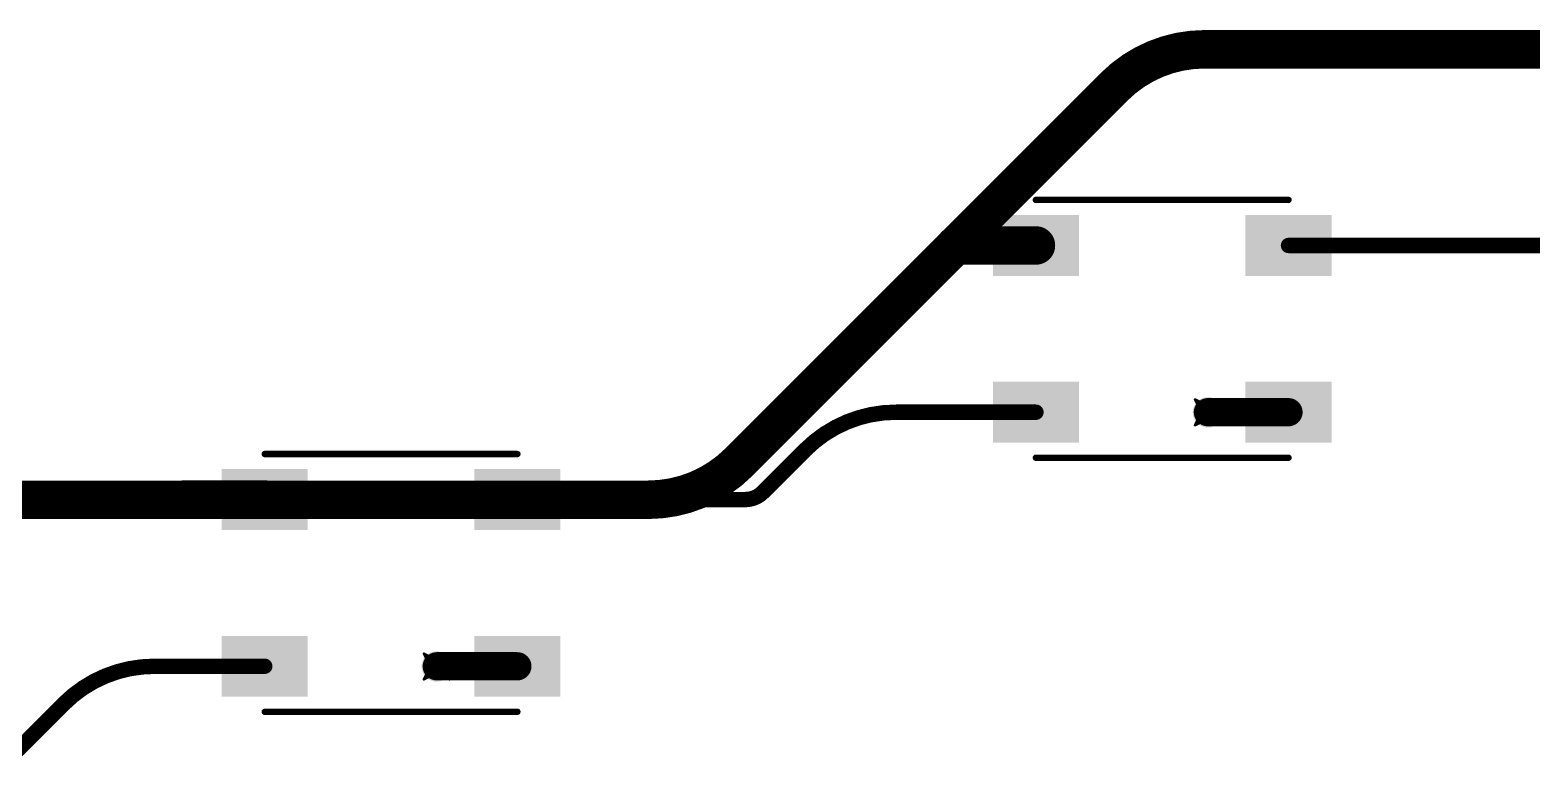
# Model space of a CAD drawing. Header units: inches. Extents: x -11 to 1110, y -7 to 455.
# Drawn here: x 222.35 to 252.08, y 287.41 to 302.24 of the extents above; entities that cross this region are included whole.
import ezdxf

# ---------------------------------------------------------------- set-up
doc = ezdxf.new("R2010")
doc.units = ezdxf.units.IN
for name, color, linetype in [('Bottom Layer', 5, 'Continuous'), ('Drill Drawing', 1, 'Continuous'), ('Top Layer', 1, 'Continuous'), ('Top Overlay', 2, 'Continuous'), ('Top Paste', 8, 'Continuous'), ('Top Solder', 216, 'Continuous'), ('Via Holes', 16, 'Continuous')]:
    doc.layers.add(name, color=color, linetype=linetype)

# ---------------------------------------------------------------- blocks, each defined once
blk = doc.blocks.new('WS2812B_B_W_65')
at = {"layer": 'Top Layer'}
for points in [[(-3.25, 2.15), (-1.75, 2.15), (-1.75, 1.15), (-3.25, 1.15)], [(3.25, 1.15), (1.75, 1.15), (1.75, 2.15), (3.25, 2.15)], [(-3.25, -1.15), (-1.75, -1.15), (-1.75, -2.15), (-3.25, -2.15)], [(1.75, -1.15), (3.25, -1.15), (3.25, -2.15), (1.75, -2.15)]]:
    blk.add_hatch(color=1, dxfattribs=at).paths.add_polyline_path(points)
at = {"layer": 'Top Paste'}
for points in [[(-3.25, 2.15), (-1.75, 2.15), (-1.75, 1.15), (-3.25, 1.15)], [(3.25, 1.15), (1.75, 1.15), (1.75, 2.15), (3.25, 2.15)], [(-3.25, -1.15), (-1.75, -1.15), (-1.75, -2.15), (-3.25, -2.15)], [(1.75, -1.15), (3.25, -1.15), (3.25, -2.15), (1.75, -2.15)]]:
    blk.add_hatch(color=8, dxfattribs=at).paths.add_polyline_path(points)
at = {"layer": 'Top Solder'}
for points in [[(-3.352, 2.252), (-1.648, 2.252), (-1.648, 1.048), (-3.352, 1.048)], [(3.352, 1.048), (1.648, 1.048), (1.648, 2.252), (3.352, 2.252)], [(-3.352, -1.048), (-1.648, -1.048), (-1.648, -2.252), (-3.352, -2.252)], [(1.648, -1.048), (3.352, -1.048), (3.352, -2.252), (1.648, -2.252)]]:
    blk.add_hatch(color=216, dxfattribs=at).paths.add_polyline_path(points)
at = {"layer": 'Top Overlay'}
for points in [[(-2.5, 2.551, 0.127, 0.127, 0), (2.5, 2.551, 0.127, 0.127, 0)], [(-3.556, 1.549, 0.254, 0.254, 0), (-3.556, 1.803, 0.254, 0.254, 0)], [(-3.556, 1.803, 0.254, 0.254, 0), (-3.429, 1.676, 0.254, 0.254, 0)], [(-3.556, 1.549, 0.254, 0.254, 0), (-3.429, 1.676, 0.254, 0.254, 0)], [(-2.5, -2.551, 0.127, 0.127, 0), (2.5, -2.551, 0.127, 0.127, 0)]]:
    blk.add_lwpolyline(points, format="xyseb", dxfattribs=at)
for points in [[(-2.532, 2.551, 0.0635, 0.0635, 1), (-2.468, 2.551, 0.0635, 0.0635, 1)], [(2.468, 2.551, 0.0635, 0.0635, 1), (2.532, 2.551, 0.0635, 0.0635, 1)], [(-3.619, 1.803, 0.127, 0.127, 1), (-3.493, 1.803, 0.127, 0.127, 1)], [(-3.619, 1.803, 0.127, 0.127, 1), (-3.493, 1.803, 0.127, 0.127, 1)], [(-3.493, 1.676, 0.127, 0.127, 1), (-3.365, 1.676, 0.127, 0.127, 1)], [(-3.493, 1.676, 0.127, 0.127, 1), (-3.365, 1.676, 0.127, 0.127, 1)], [(-3.619, 1.549, 0.127, 0.127, 1), (-3.493, 1.549, 0.127, 0.127, 1)], [(-3.619, 1.549, 0.127, 0.127, 1), (-3.493, 1.549, 0.127, 0.127, 1)], [(-2.532, -2.551, 0.0635, 0.0635, 1), (-2.468, -2.551, 0.0635, 0.0635, 1)], [(2.468, -2.551, 0.0635, 0.0635, 1), (2.532, -2.551, 0.0635, 0.0635, 1)]]:
    blk.add_lwpolyline(points, format="xyseb", close=True, dxfattribs=at)
blk = doc.blocks.new('WS2812B_B_W_74')
at = {"layer": 'Top Layer'}
for points in [[(-3.25, 2.15), (-1.75, 2.15), (-1.75, 1.15), (-3.25, 1.15)], [(3.25, 1.15), (1.75, 1.15), (1.75, 2.15), (3.25, 2.15)], [(-3.25, -1.15), (-1.75, -1.15), (-1.75, -2.15), (-3.25, -2.15)], [(1.75, -1.15), (3.25, -1.15), (3.25, -2.15), (1.75, -2.15)]]:
    blk.add_hatch(color=1, dxfattribs=at).paths.add_polyline_path(points)
at = {"layer": 'Top Paste'}
for points in [[(-3.25, 2.15), (-1.75, 2.15), (-1.75, 1.15), (-3.25, 1.15)], [(3.25, 1.15), (1.75, 1.15), (1.75, 2.15), (3.25, 2.15)], [(-3.25, -1.15), (-1.75, -1.15), (-1.75, -2.15), (-3.25, -2.15)], [(1.75, -1.15), (3.25, -1.15), (3.25, -2.15), (1.75, -2.15)]]:
    blk.add_hatch(color=8, dxfattribs=at).paths.add_polyline_path(points)
at = {"layer": 'Top Solder'}
for points in [[(-3.352, 2.252), (-1.648, 2.252), (-1.648, 1.048), (-3.352, 1.048)], [(3.352, 1.048), (1.648, 1.048), (1.648, 2.252), (3.352, 2.252)], [(-3.352, -1.048), (-1.648, -1.048), (-1.648, -2.252), (-3.352, -2.252)], [(1.648, -1.048), (3.352, -1.048), (3.352, -2.252), (1.648, -2.252)]]:
    blk.add_hatch(color=216, dxfattribs=at).paths.add_polyline_path(points)
at = {"layer": 'Top Overlay'}
for points in [[(-2.5, 2.551, 0.127, 0.127, 0), (2.5, 2.551, 0.127, 0.127, 0)], [(-3.556, 1.803, 0.254, 0.254, 0), (-3.429, 1.676, 0.254, 0.254, 0)], [(-3.556, 1.549, 0.254, 0.254, 0), (-3.556, 1.803, 0.254, 0.254, 0)], [(-3.556, 1.549, 0.254, 0.254, 0), (-3.429, 1.676, 0.254, 0.254, 0)], [(-2.5, -2.551, 0.127, 0.127, 0), (2.5, -2.551, 0.127, 0.127, 0)]]:
    blk.add_lwpolyline(points, format="xyseb", dxfattribs=at)
for points in [[(-2.532, 2.551, 0.0635, 0.0635, 1), (-2.468, 2.551, 0.0635, 0.0635, 1)], [(2.468, 2.551, 0.0635, 0.0635, 1), (2.532, 2.551, 0.0635, 0.0635, 1)], [(-3.619, 1.803, 0.127, 0.127, 1), (-3.493, 1.803, 0.127, 0.127, 1)], [(-3.619, 1.803, 0.127, 0.127, 1), (-3.493, 1.803, 0.127, 0.127, 1)], [(-3.493, 1.676, 0.127, 0.127, 1), (-3.365, 1.676, 0.127, 0.127, 1)], [(-3.493, 1.676, 0.127, 0.127, 1), (-3.365, 1.676, 0.127, 0.127, 1)], [(-3.619, 1.549, 0.127, 0.127, 1), (-3.493, 1.549, 0.127, 0.127, 1)], [(-3.619, 1.549, 0.127, 0.127, 1), (-3.493, 1.549, 0.127, 0.127, 1)], [(-2.532, -2.551, 0.0635, 0.0635, 1), (-2.468, -2.551, 0.0635, 0.0635, 1)], [(2.468, -2.551, 0.0635, 0.0635, 1), (2.532, -2.551, 0.0635, 0.0635, 1)]]:
    blk.add_lwpolyline(points, format="xyseb", close=True, dxfattribs=at)

msp = doc.modelspace()

# ---------------------------------------------------------------- hatches: boundary and pattern name
at = {"layer": 'Bottom Layer'}
h = msp.add_hatch(color=5, dxfattribs=at)
edge = h.paths.add_edge_path()
edge.add_arc((240.662, 297.97), 0.3, 0, 360)
h = msp.add_hatch(color=5, dxfattribs=at)
edge = h.paths.add_edge_path()
edge.add_arc((245.662, 294.67), 0.3, 0, 360)
h = msp.add_hatch(color=5, dxfattribs=at)
edge = h.paths.add_edge_path()
edge.add_arc((225.396, 292.94), 0.3, 0, 360)
h = msp.add_hatch(color=5, dxfattribs=at)
edge = h.paths.add_edge_path()
edge.add_arc((230.396, 289.64), 0.3, 0, 360)
at = {"layer": 'Top Layer'}
h = msp.add_hatch(color=1, dxfattribs=at)
edge = h.paths.add_edge_path()
edge.add_arc((240.662, 297.97), 0.3, 0, 360)
h = msp.add_hatch(color=1, dxfattribs=at)
edge = h.paths.add_edge_path()
edge.add_arc((245.662, 294.67), 0.3, 0, 360)
h = msp.add_hatch(color=1, dxfattribs=at)
edge = h.paths.add_edge_path()
edge.add_arc((225.396, 292.94), 0.3, 0, 360)
h = msp.add_hatch(color=1, dxfattribs=at)
edge = h.paths.add_edge_path()
edge.add_arc((230.396, 289.64), 0.3, 0, 360)
at = {"layer": 'Via Holes'}
h = msp.add_hatch(color=7, dxfattribs=at)
edge = h.paths.add_edge_path()
edge.add_arc((240.662, 297.97), 0.15, 0, 360)
h = msp.add_hatch(color=7, dxfattribs=at)
edge = h.paths.add_edge_path()
edge.add_arc((245.662, 294.67), 0.15, 0, 360)
h = msp.add_hatch(color=7, dxfattribs=at)
edge = h.paths.add_edge_path()
edge.add_arc((225.396, 292.94), 0.15, 0, 360)
h = msp.add_hatch(color=7, dxfattribs=at)
edge = h.paths.add_edge_path()
edge.add_arc((230.396, 289.64), 0.15, 0, 360)

# ---------------------------------------------------------------- linework, layer by layer
at = {"layer": 'Bottom Layer'}
for points in [[(243.804, 301.112, 0.762, 0.762, -0.198912), (245.6, 301.856, 0.762, 0.762, 0)], [(245.6, 301.856, 0.762, 0.762, 0), (256.257, 301.856, 0.762, 0.762, 0)], [(240.662, 297.97, 0.762, 0.762, 0), (243.804, 301.112, 0.762, 0.762, 0)], [(236.377, 293.684, 0.762, 0.762, 0), (240.662, 297.97, 0.762, 0.762, 0)], [(236.377, 293.684, 0.762, 0.762, -0.198912), (234.58, 292.94, 0.762, 0.762, 0)], [(217.762, 292.94, 0.762, 0.762, 0), (225.396, 292.94, 0.762, 0.762, 0)], [(225.396, 292.94, 0.762, 0.762, 0), (234.58, 292.94, 0.762, 0.762, 0)]]:
    msp.add_lwpolyline(points, format="xyseb", dxfattribs=at)
for points in [[(245.41, 301.856, 0.381, 0.381, 1), (245.791, 301.856, 0.381, 0.381, 1)], [(245.41, 301.856, 0.381, 0.381, 1), (245.791, 301.856, 0.381, 0.381, 1)], [(243.614, 301.112, 0.381, 0.381, 1), (243.995, 301.112, 0.381, 0.381, 1)], [(243.614, 301.112, 0.381, 0.381, 1), (243.995, 301.112, 0.381, 0.381, 1)], [(240.471, 297.97, 0.381, 0.381, 1), (240.852, 297.97, 0.381, 0.381, 1)], [(240.471, 297.97, 0.381, 0.381, 1), (240.852, 297.97, 0.381, 0.381, 1)], [(236.186, 293.684, 0.381, 0.381, 1), (236.567, 293.684, 0.381, 0.381, 1)], [(236.186, 293.684, 0.381, 0.381, 1), (236.567, 293.684, 0.381, 0.381, 1)], [(225.206, 292.94, 0.381, 0.381, 1), (225.587, 292.94, 0.381, 0.381, 1)], [(225.206, 292.94, 0.381, 0.381, 1), (225.587, 292.94, 0.381, 0.381, 1)], [(234.39, 292.94, 0.381, 0.381, 1), (234.771, 292.94, 0.381, 0.381, 1)], [(234.39, 292.94, 0.381, 0.381, 1), (234.771, 292.94, 0.381, 0.381, 1)]]:
    msp.add_lwpolyline(points, format="xyseb", close=True, dxfattribs=at)
at = {"layer": 'Drill Drawing'}
for points in [[(240.408, 298.224, 0.0508, 0.0508, 0), (240.662, 298.097, 0.0508, 0.0508, 0)], [(240.408, 298.224, 0.0508, 0.0508, 0), (240.535, 297.97, 0.0508, 0.0508, 0)], [(240.662, 298.097, 0.0508, 0.0508, 0), (240.916, 298.224, 0.0508, 0.0508, 0)], [(240.789, 297.97, 0.0508, 0.0508, 0), (240.916, 298.224, 0.0508, 0.0508, 0)], [(240.408, 297.716, 0.0508, 0.0508, 0), (240.535, 297.97, 0.0508, 0.0508, 0)], [(240.789, 297.97, 0.0508, 0.0508, 0), (240.916, 297.716, 0.0508, 0.0508, 0)], [(240.408, 297.716, 0.0508, 0.0508, 0), (240.662, 297.843, 0.0508, 0.0508, 0)], [(240.662, 297.843, 0.0508, 0.0508, 0), (240.916, 297.716, 0.0508, 0.0508, 0)], [(245.408, 294.924, 0.0508, 0.0508, 0), (245.662, 294.797, 0.0508, 0.0508, 0)], [(245.408, 294.924, 0.0508, 0.0508, 0), (245.535, 294.67, 0.0508, 0.0508, 0)], [(245.662, 294.797, 0.0508, 0.0508, 0), (245.916, 294.924, 0.0508, 0.0508, 0)], [(245.789, 294.67, 0.0508, 0.0508, 0), (245.916, 294.924, 0.0508, 0.0508, 0)], [(245.408, 294.416, 0.0508, 0.0508, 0), (245.535, 294.67, 0.0508, 0.0508, 0)], [(245.789, 294.67, 0.0508, 0.0508, 0), (245.916, 294.416, 0.0508, 0.0508, 0)], [(245.408, 294.416, 0.0508, 0.0508, 0), (245.662, 294.543, 0.0508, 0.0508, 0)], [(245.662, 294.543, 0.0508, 0.0508, 0), (245.916, 294.416, 0.0508, 0.0508, 0)], [(225.142, 293.194, 0.0508, 0.0508, 0), (225.396, 293.067, 0.0508, 0.0508, 0)], [(225.142, 293.194, 0.0508, 0.0508, 0), (225.269, 292.94, 0.0508, 0.0508, 0)], [(225.396, 293.067, 0.0508, 0.0508, 0), (225.65, 293.194, 0.0508, 0.0508, 0)], [(225.523, 292.94, 0.0508, 0.0508, 0), (225.65, 293.194, 0.0508, 0.0508, 0)], [(225.142, 292.686, 0.0508, 0.0508, 0), (225.269, 292.94, 0.0508, 0.0508, 0)], [(225.523, 292.94, 0.0508, 0.0508, 0), (225.65, 292.686, 0.0508, 0.0508, 0)], [(225.142, 292.686, 0.0508, 0.0508, 0), (225.396, 292.813, 0.0508, 0.0508, 0)], [(225.396, 292.813, 0.0508, 0.0508, 0), (225.65, 292.686, 0.0508, 0.0508, 0)], [(230.142, 289.894, 0.0508, 0.0508, 0), (230.396, 289.767, 0.0508, 0.0508, 0)], [(230.142, 289.894, 0.0508, 0.0508, 0), (230.269, 289.64, 0.0508, 0.0508, 0)], [(230.396, 289.767, 0.0508, 0.0508, 0), (230.65, 289.894, 0.0508, 0.0508, 0)], [(230.523, 289.64, 0.0508, 0.0508, 0), (230.65, 289.894, 0.0508, 0.0508, 0)], [(230.142, 289.386, 0.0508, 0.0508, 0), (230.269, 289.64, 0.0508, 0.0508, 0)], [(230.523, 289.64, 0.0508, 0.0508, 0), (230.65, 289.386, 0.0508, 0.0508, 0)], [(230.142, 289.386, 0.0508, 0.0508, 0), (230.396, 289.513, 0.0508, 0.0508, 0)], [(230.396, 289.513, 0.0508, 0.0508, 0), (230.65, 289.386, 0.0508, 0.0508, 0)]]:
    msp.add_lwpolyline(points, format="xyseb", dxfattribs=at)
for points in [[(240.395, 298.224, 0.0254, 0.0254, 1), (240.42, 298.224, 0.0254, 0.0254, 1)], [(240.395, 298.224, 0.0254, 0.0254, 1), (240.42, 298.224, 0.0254, 0.0254, 1)], [(240.903, 298.224, 0.0254, 0.0254, 1), (240.928, 298.224, 0.0254, 0.0254, 1)], [(240.903, 298.224, 0.0254, 0.0254, 1), (240.928, 298.224, 0.0254, 0.0254, 1)], [(240.522, 297.97, 0.0254, 0.0254, 1), (240.547, 297.97, 0.0254, 0.0254, 1)], [(240.522, 297.97, 0.0254, 0.0254, 1), (240.547, 297.97, 0.0254, 0.0254, 1)], [(240.649, 298.097, 0.0254, 0.0254, 1), (240.674, 298.097, 0.0254, 0.0254, 1)], [(240.649, 298.097, 0.0254, 0.0254, 1), (240.674, 298.097, 0.0254, 0.0254, 1)], [(240.776, 297.97, 0.0254, 0.0254, 1), (240.801, 297.97, 0.0254, 0.0254, 1)], [(240.776, 297.97, 0.0254, 0.0254, 1), (240.801, 297.97, 0.0254, 0.0254, 1)], [(240.395, 297.716, 0.0254, 0.0254, 1), (240.42, 297.716, 0.0254, 0.0254, 1)], [(240.395, 297.716, 0.0254, 0.0254, 1), (240.42, 297.716, 0.0254, 0.0254, 1)], [(240.649, 297.843, 0.0254, 0.0254, 1), (240.674, 297.843, 0.0254, 0.0254, 1)], [(240.649, 297.843, 0.0254, 0.0254, 1), (240.674, 297.843, 0.0254, 0.0254, 1)], [(240.903, 297.716, 0.0254, 0.0254, 1), (240.928, 297.716, 0.0254, 0.0254, 1)], [(240.903, 297.716, 0.0254, 0.0254, 1), (240.928, 297.716, 0.0254, 0.0254, 1)], [(245.395, 294.924, 0.0254, 0.0254, 1), (245.42, 294.924, 0.0254, 0.0254, 1)], [(245.395, 294.924, 0.0254, 0.0254, 1), (245.42, 294.924, 0.0254, 0.0254, 1)], [(245.903, 294.924, 0.0254, 0.0254, 1), (245.928, 294.924, 0.0254, 0.0254, 1)], [(245.903, 294.924, 0.0254, 0.0254, 1), (245.928, 294.924, 0.0254, 0.0254, 1)], [(245.522, 294.67, 0.0254, 0.0254, 1), (245.547, 294.67, 0.0254, 0.0254, 1)], [(245.522, 294.67, 0.0254, 0.0254, 1), (245.547, 294.67, 0.0254, 0.0254, 1)], [(245.649, 294.797, 0.0254, 0.0254, 1), (245.674, 294.797, 0.0254, 0.0254, 1)], [(245.649, 294.797, 0.0254, 0.0254, 1), (245.674, 294.797, 0.0254, 0.0254, 1)], [(245.776, 294.67, 0.0254, 0.0254, 1), (245.801, 294.67, 0.0254, 0.0254, 1)], [(245.776, 294.67, 0.0254, 0.0254, 1), (245.801, 294.67, 0.0254, 0.0254, 1)], [(245.395, 294.416, 0.0254, 0.0254, 1), (245.42, 294.416, 0.0254, 0.0254, 1)], [(245.395, 294.416, 0.0254, 0.0254, 1), (245.42, 294.416, 0.0254, 0.0254, 1)], [(245.649, 294.543, 0.0254, 0.0254, 1), (245.674, 294.543, 0.0254, 0.0254, 1)], [(245.649, 294.543, 0.0254, 0.0254, 1), (245.674, 294.543, 0.0254, 0.0254, 1)], [(245.903, 294.416, 0.0254, 0.0254, 1), (245.928, 294.416, 0.0254, 0.0254, 1)], [(245.903, 294.416, 0.0254, 0.0254, 1), (245.928, 294.416, 0.0254, 0.0254, 1)], [(225.13, 293.194, 0.0254, 0.0254, 1), (225.155, 293.194, 0.0254, 0.0254, 1)], [(225.13, 293.194, 0.0254, 0.0254, 1), (225.155, 293.194, 0.0254, 0.0254, 1)], [(225.638, 293.194, 0.0254, 0.0254, 1), (225.663, 293.194, 0.0254, 0.0254, 1)], [(225.638, 293.194, 0.0254, 0.0254, 1), (225.663, 293.194, 0.0254, 0.0254, 1)], [(225.257, 292.94, 0.0254, 0.0254, 1), (225.282, 292.94, 0.0254, 0.0254, 1)], [(225.257, 292.94, 0.0254, 0.0254, 1), (225.282, 292.94, 0.0254, 0.0254, 1)], [(225.384, 293.067, 0.0254, 0.0254, 1), (225.409, 293.067, 0.0254, 0.0254, 1)], [(225.384, 293.067, 0.0254, 0.0254, 1), (225.409, 293.067, 0.0254, 0.0254, 1)], [(225.511, 292.94, 0.0254, 0.0254, 1), (225.536, 292.94, 0.0254, 0.0254, 1)], [(225.511, 292.94, 0.0254, 0.0254, 1), (225.536, 292.94, 0.0254, 0.0254, 1)], [(225.13, 292.686, 0.0254, 0.0254, 1), (225.155, 292.686, 0.0254, 0.0254, 1)], [(225.13, 292.686, 0.0254, 0.0254, 1), (225.155, 292.686, 0.0254, 0.0254, 1)], [(225.384, 292.813, 0.0254, 0.0254, 1), (225.409, 292.813, 0.0254, 0.0254, 1)], [(225.384, 292.813, 0.0254, 0.0254, 1), (225.409, 292.813, 0.0254, 0.0254, 1)], [(225.638, 292.686, 0.0254, 0.0254, 1), (225.663, 292.686, 0.0254, 0.0254, 1)], [(225.638, 292.686, 0.0254, 0.0254, 1), (225.663, 292.686, 0.0254, 0.0254, 1)], [(230.13, 289.894, 0.0254, 0.0254, 1), (230.155, 289.894, 0.0254, 0.0254, 1)], [(230.13, 289.894, 0.0254, 0.0254, 1), (230.155, 289.894, 0.0254, 0.0254, 1)], [(230.638, 289.894, 0.0254, 0.0254, 1), (230.663, 289.894, 0.0254, 0.0254, 1)], [(230.638, 289.894, 0.0254, 0.0254, 1), (230.663, 289.894, 0.0254, 0.0254, 1)], [(230.257, 289.64, 0.0254, 0.0254, 1), (230.282, 289.64, 0.0254, 0.0254, 1)], [(230.257, 289.64, 0.0254, 0.0254, 1), (230.282, 289.64, 0.0254, 0.0254, 1)], [(230.384, 289.767, 0.0254, 0.0254, 1), (230.409, 289.767, 0.0254, 0.0254, 1)], [(230.384, 289.767, 0.0254, 0.0254, 1), (230.409, 289.767, 0.0254, 0.0254, 1)], [(230.511, 289.64, 0.0254, 0.0254, 1), (230.536, 289.64, 0.0254, 0.0254, 1)], [(230.511, 289.64, 0.0254, 0.0254, 1), (230.536, 289.64, 0.0254, 0.0254, 1)], [(230.13, 289.386, 0.0254, 0.0254, 1), (230.155, 289.386, 0.0254, 0.0254, 1)], [(230.13, 289.386, 0.0254, 0.0254, 1), (230.155, 289.386, 0.0254, 0.0254, 1)], [(230.384, 289.513, 0.0254, 0.0254, 1), (230.409, 289.513, 0.0254, 0.0254, 1)], [(230.384, 289.513, 0.0254, 0.0254, 1), (230.409, 289.513, 0.0254, 0.0254, 1)], [(230.638, 289.386, 0.0254, 0.0254, 1), (230.663, 289.386, 0.0254, 0.0254, 1)], [(230.638, 289.386, 0.0254, 0.0254, 1), (230.663, 289.386, 0.0254, 0.0254, 1)]]:
    msp.add_lwpolyline(points, format="xyseb", close=True, dxfattribs=at)
at = {"layer": 'Top Layer'}
for points in [[(240.662, 297.973, 0.762, 0.762, 0), (242.257, 297.973, 0.762, 0.762, 0)], [(247.257, 297.973, 0.305, 0.305, 0), (252.274, 297.973, 0.305, 0.305, 0)], [(245.662, 294.673, 0.559, 0.559, 0), (247.257, 294.673, 0.559, 0.559, 0)], [(237.693, 293.929, 0.305, 0.305, -0.198912), (239.49, 294.673, 0.305, 0.305, 0)], [(239.49, 294.673, 0.305, 0.305, 0), (242.257, 294.673, 0.305, 0.305, 0)], [(236.855, 293.091, 0.305, 0.305, 0), (237.693, 293.929, 0.305, 0.305, 0)], [(225.396, 292.944, 0.762, 0.762, 0), (226.992, 292.944, 0.762, 0.762, 0)], [(236.855, 293.091, 0.305, 0.305, -0.198912), (236.501, 292.944, 0.305, 0.305, 0)], [(231.992, 292.944, 0.305, 0.305, 0), (236.501, 292.944, 0.305, 0.305, 0)], [(230.396, 289.644, 0.559, 0.559, 0), (231.992, 289.644, 0.559, 0.559, 0)], [(223.012, 288.9, 0.305, 0.305, -0.198912), (224.808, 289.644, 0.305, 0.305, 0)], [(224.808, 289.644, 0.305, 0.305, 0), (226.992, 289.644, 0.305, 0.305, 0)], [(221.679, 287.566, 0.305, 0.305, 0), (223.012, 288.9, 0.305, 0.305, 0)]]:
    msp.add_lwpolyline(points, format="xyseb", dxfattribs=at)
for points in [[(240.471, 297.973, 0.381, 0.381, 1), (240.852, 297.973, 0.381, 0.381, 1)], [(242.067, 297.973, 0.381, 0.381, 1), (242.448, 297.973, 0.381, 0.381, 1)], [(247.181, 297.973, 0.152, 0.152, 1), (247.334, 297.973, 0.152, 0.152, 1)], [(245.522, 294.673, 0.279, 0.279, 1), (245.801, 294.673, 0.279, 0.279, 1)], [(247.118, 294.673, 0.279, 0.279, 1), (247.397, 294.673, 0.279, 0.279, 1)], [(239.413, 294.673, 0.152, 0.152, 1), (239.566, 294.673, 0.152, 0.152, 1)], [(239.413, 294.673, 0.152, 0.152, 1), (239.566, 294.673, 0.152, 0.152, 1)], [(242.181, 294.673, 0.152, 0.152, 1), (242.334, 294.673, 0.152, 0.152, 1)], [(237.617, 293.929, 0.152, 0.152, 1), (237.77, 293.929, 0.152, 0.152, 1)], [(237.617, 293.929, 0.152, 0.152, 1), (237.77, 293.929, 0.152, 0.152, 1)], [(225.206, 292.944, 0.381, 0.381, 1), (225.587, 292.944, 0.381, 0.381, 1)], [(226.801, 292.944, 0.381, 0.381, 1), (227.182, 292.944, 0.381, 0.381, 1)], [(236.779, 293.091, 0.152, 0.152, 1), (236.931, 293.091, 0.152, 0.152, 1)], [(236.779, 293.091, 0.152, 0.152, 1), (236.931, 293.091, 0.152, 0.152, 1)], [(231.916, 292.944, 0.152, 0.152, 1), (232.068, 292.944, 0.152, 0.152, 1)], [(236.424, 292.944, 0.152, 0.152, 1), (236.577, 292.944, 0.152, 0.152, 1)], [(236.424, 292.944, 0.152, 0.152, 1), (236.577, 292.944, 0.152, 0.152, 1)], [(230.257, 289.644, 0.279, 0.279, 1), (230.536, 289.644, 0.279, 0.279, 1)], [(231.852, 289.644, 0.279, 0.279, 1), (232.132, 289.644, 0.279, 0.279, 1)], [(224.732, 289.644, 0.152, 0.152, 1), (224.885, 289.644, 0.152, 0.152, 1)], [(224.732, 289.644, 0.152, 0.152, 1), (224.885, 289.644, 0.152, 0.152, 1)], [(226.916, 289.644, 0.152, 0.152, 1), (227.068, 289.644, 0.152, 0.152, 1)], [(222.936, 288.9, 0.152, 0.152, 1), (223.088, 288.9, 0.152, 0.152, 1)], [(222.936, 288.9, 0.152, 0.152, 1), (223.088, 288.9, 0.152, 0.152, 1)]]:
    msp.add_lwpolyline(points, format="xyseb", close=True, dxfattribs=at)

# ---------------------------------------------------------------- block references
for name, p in [('WS2812B_B_W_74', (244.757, 296.323)), ('WS2812B_B_W_65', (229.492, 291.294))]:
    msp.add_blockref(name, p)

doc.saveas('drawing.dxf')
